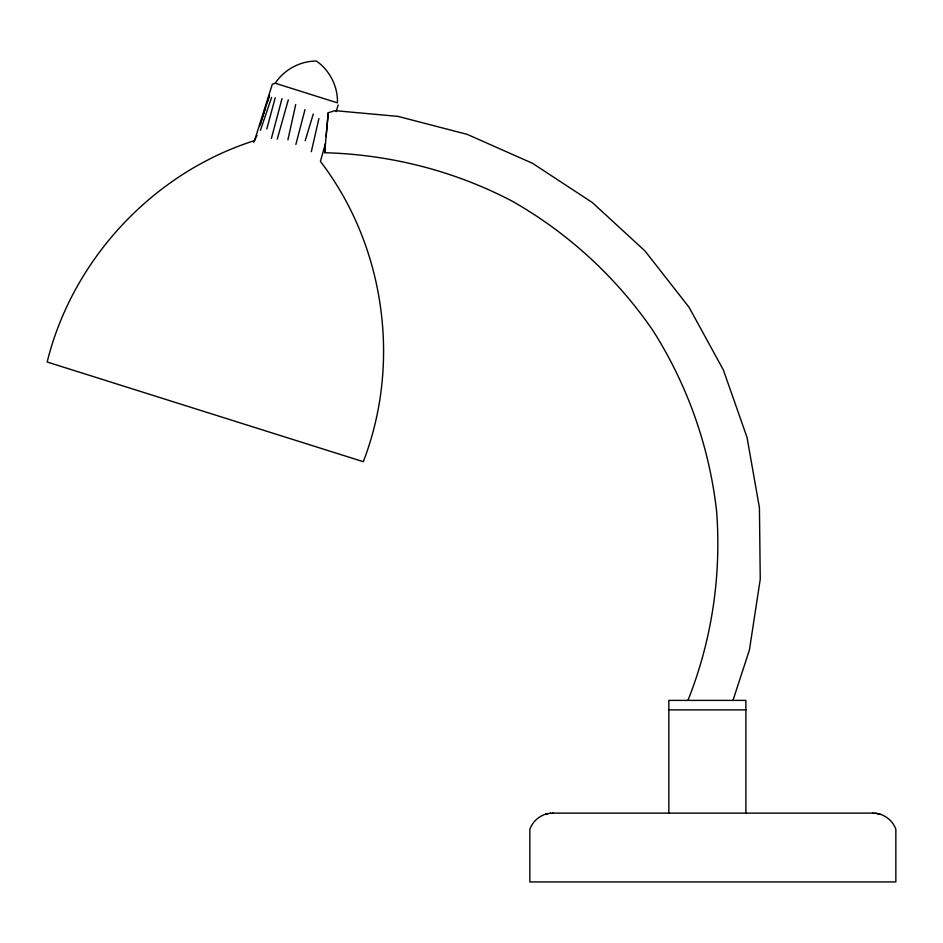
<?xml version="1.0" encoding="UTF-8"?>
<svg xmlns="http://www.w3.org/2000/svg" width="943" height="943" viewBox="0 0 943 943"><rect width="100%" height="100%" fill="white"/><g stroke="black" fill="none" stroke-linecap="round" stroke-linejoin="round"><path stroke-width="1.41" d="M687.942 700.39C711.765 640.521 721.43 576.008 716.656 511.778C709.49 447.418 687.789 385.569 653.145 330.863C616.557 277.431 568.311 233.062 512.014 201.059C454.078 170.73 389.954 154.511 324.628 152.707L328.258 112.759L334.954 110.649L398.017 116.402L467.209 134.366L532.571 163.339L592.345 202.545L644.965 250.932L689.027 307.229L723.352 369.939L747.033 437.387L759.433 507.794L760.247 579.273L749.426 649.927L732.982 700.39M326.078 136.7L328.258 112.759M325.488 143.312L320.408 161.394C384.885 245.581 401.494 362.796 363.303 461.693L47.15 362.006C72.587 259.089 153.426 172.604 254.527 140.625L272.315 84.222L275.238 83.232C284.173 69.593 300.133 61.012 316.424 61.071C329.802 70.371 337.959 86.556 337.453 102.846L275.238 83.232M325.194 146.613L324.628 152.707M287.886 139.918L295.713 104.579M311.331 151.682L318.899 118.547M295.866 144.456L304.99 109.612M271.419 138.373L282.016 98.579M266.798 128.991L275.226 97.718M277.242 139.14L288.31 99.817M305.178 140.766L313.276 114.009M260.468 123.639L265.337 108.233M267.105 102.622L269.321 95.62M336.097 111.639L338.183 104.991M259.773 126.008L269.521 95.267M260.445 130.299L271.584 97.412M253.761 142.275L256.024 137.289M256.508 136.358L257.085 135.474M550.641 813.243C541.341 813.927 532.901 820.516 529.836 829.31L529.836 881.929L895.85 881.929L895.85 829.31C892.55 819.679 882.742 812.866 872.558 813.114M548.189 813.62L545.431 814.257M550.311 813.243L553.128 813.114M668.835 709.89L745.889 709.89M552.798 813.114L872.888 813.114M880.267 814.257L875.045 813.243M745.889 813.114L745.889 700.39L668.835 700.39L668.835 813.114"/></g></svg>
